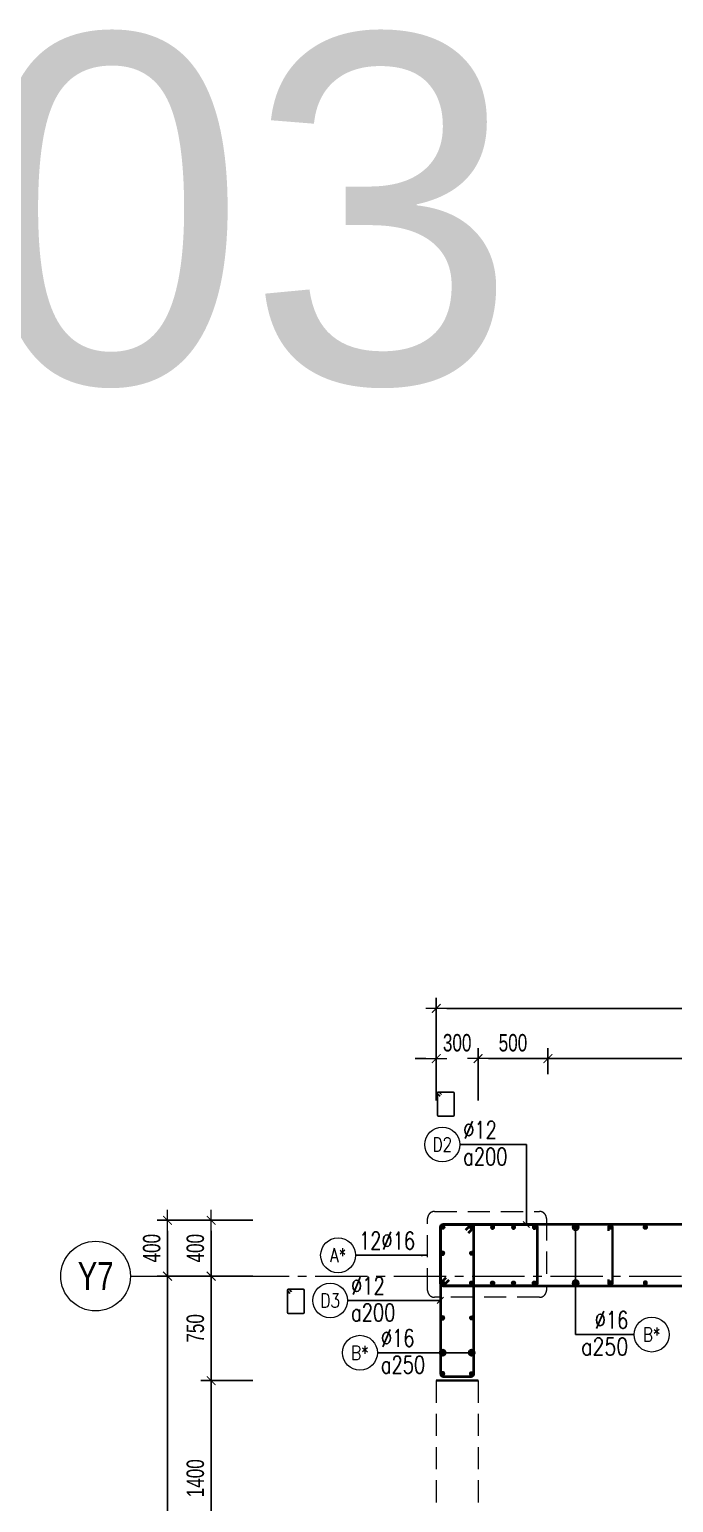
# Model space of a CAD drawing. Header units: millimetres. Extents: x 738475 to 1279438, y -34239 to 156422.
# Drawn here: x 1217840 to 1222458, y 145856 to 156422 of the extents above; entities that cross this region are included whole.
import ezdxf
from ezdxf.enums import TextEntityAlignment as Align

# ---------------------------------------------------------------- set-up
doc = ezdxf.new("R2010")
doc.units = ezdxf.units.MM
doc.header["$MEASUREMENT"] = 0
doc.linetypes.add('HIDDEN2', pattern=[4.7625, 3.175, -1.5875])
doc.linetypes.add('OF_Grid_1$0$CENTER2', pattern=[1.125, 0.75, -0.125, 0.125, -0.125])
doc.layers.get('0').update_dxf_attribs({"lineweight": 20})
doc.layers.get('Defpoints').update_dxf_attribs({"color": 151, "lineweight": 9})
for name, color, linetype, lineweight in [('KC-LEADER', 153, 'Continuous', 18), ('KC-THEP', 6, 'Continuous', 40), ('NDC_S_BEAM', 3, 'HIDDEN2', 20), ('NDC_S_DIM', 1, 'Continuous', 15), ('NDC_S_ENG TEXT', 2, 'Continuous', 20), ('NDC_S_HIDDEN', 8, 'HIDDEN2', 13), ('NDC_S_LEADER', 1, 'Continuous', 15), ('NDC_S_REBAR', 4, 'Continuous', 35), ('NDC_S_STIRRUP', 4, 'Continuous', 40), ('NDC_S_VN TEXT', 7, 'Continuous', 20), ('NDC_S_WALL', 6, 'Continuous', 35), ('OF_Core wall_1.2(B1-19F)$0$NDC_S_WALL', 6, 'Continuous', 35), ('OF_Grid_1$0$NDC_S_AXIS', 5, 'OF_Grid_1$0$CENTER2', 13), ('OF_Grid_1$0$NDC_S_SYMBOL', 1, 'Continuous', 15), ('OF_Grid_1$0$NDC_S_TEXT SYMBOL', 7, 'Continuous', 20)]:
    doc.layers.add(name, color=color, linetype=linetype, lineweight=lineweight)
doc.layers.add('Ligature', color=1, linetype='Continuous')
doc.styles.add('NDC_ARIAL', font='arial.ttf', dxfattribs={"width": 0.85})
doc.styles.add('NDC_DIM', font='', dxfattribs={"width": 0.75})
doc.styles.add('NDC_EN TXT', font='romans.shx', dxfattribs={"width": 0.8})
doc.styles.add('OF_Grid_1$0$NDC_ANNO', font='', dxfattribs={"width": 0.8})
doc.styles.get("Standard").update_dxf_attribs({"font": 'arial.ttf'})
doc.styles.get('NDC_DIM').set_extended_font_data('Dotum')
doc.styles.get('OF_Grid_1$0$NDC_ANNO').set_extended_font_data('Dotum')
doc.dimstyles.new('NDC_1-50', dxfattribs={"dimscale": 50, "dimtxt": 2.5, "dimasz": 1, "dimexe": 1.5, "dimexo": 0, "dimgap": 0.8, "dimtad": 1, "dimdec": 0, "dimdsep": 46, "dimtxsty": 'NDC_ARIAL', "dimblk": 'DIMMARK', "dimcen": 49999.938995, "dimdle": 1.5, "dimclrd": 1, "dimclre": 1, "dimclrt": 3, "dimadec": 0, "dimazin": 0, "dimtfac": 1, "dimtdec": 0, "dimtix": 1, "dimtmove": 2, "dimatfit": 3, "dimfxl": 1, "dimarcsym": 0})
doc.dimstyles.new('NDC_dim_30', dxfattribs={"dimscale": 30, "dimtxt": 2.5, "dimasz": 1.5, "dimexe": 1.5, "dimexo": 2.5, "dimgap": 1, "dimtad": 1, "dimdec": 0, "dimzin": 0, "dimdsep": 46, "dimtxsty": 'NDC_DIM', "dimblk": 'DIMMARK', "dimcen": 0.09, "dimdle": 1.2, "dimclrd": 1, "dimclre": 1, "dimclrt": 3, "dimadec": 0, "dimazin": 0, "dimtfac": 1, "dimtdec": 0, "dimtix": 1, "dimtofl": 0, "dimtmove": 0, "dimatfit": 3, "dimfxl": 6, "dimfxlon": 1, "dimtolj": 1, "dimtzin": 0, "dimarcsym": 0})
doc.dimstyles.new('NDC_dim_50', dxfattribs={"dimscale": 50, "dimtxt": 2.5, "dimasz": 1.5, "dimexe": 1.5, "dimexo": 2.5, "dimgap": 1, "dimtad": 1, "dimdec": 0, "dimzin": 0, "dimdsep": 46, "dimtxsty": 'NDC_DIM', "dimblk": 'DIMMARK', "dimcen": 0.09, "dimdle": 1.2, "dimclrd": 1, "dimclre": 1, "dimclrt": 3, "dimadec": 0, "dimazin": 0, "dimtfac": 1, "dimtdec": 0, "dimtix": 1, "dimtofl": 0, "dimtmove": 0, "dimatfit": 3, "dimfxl": 6, "dimfxlon": 1, "dimtolj": 1, "dimtzin": 0, "dimarcsym": 0})

# ---------------------------------------------------------------- blocks, each defined once
blk = doc.blocks.new('THEP')
at = {"layer": 'KC-LEADER', "color": 6}
blk.add_circle((0, 0), 14, dxfattribs=at)
at = {"layer": 'KC-THEP'}
for p, q in [((-14, 0), (14, 0)), ((10, 10), (-10, -10)), ((-10, 10), (10, -10)), ((0, 14), (0, -14))]:
    blk.add_line(p, q, dxfattribs=at)
blk = doc.blocks.new('DIMMARK')
at = {"layer": 'NDC_S_DIM', "color": 1}
blk.add_line((-1.5, 0), (1, 0), dxfattribs=at)
at = {"layer": 'NDC_S_DIM', "color": 2, "const_width": 0.1}
blk.add_lwpolyline([(-0.42, -0.42), (0.42, 0.42)], dxfattribs=at)
blk = doc.blocks.new('*U10')
blk.add_circle((2.5, 0), 2.5)
at = {"layer": 'NDC_S_VN TEXT', "color": 3, "style": 'NDC_EN TXT'}
for tag, width, p in [('DK2', 0.75, (-0.85, 0.85)), ('KC2', 0.8, (-0.85, -2.97))]:
    blk.add_attdef(tag, text='', height=2.5, dxfattribs=dict(at, width=width)).set_placement(p, align=Align.RIGHT)
at = {"layer": 'NDC_S_VN TEXT', "color": 7, "style": 'NDC_EN TXT', "width": 0.8}
blk.add_attdef('SH3', text='', height=2, dxfattribs=at).set_placement((2.5, 0), align=Align.MIDDLE)
blk = doc.blocks.new('*U11')
blk.add_circle((-2.5, 0), 2.5)
at = {"layer": 'NDC_S_VN TEXT', "color": 3, "style": 'NDC_EN TXT', "width": 0.75}
for tag, p in [('DK1', (0.5, 0.85)), ('KC1', (0.5, -2.97))]:
    blk.add_attdef(tag, p, '', height=2.5, dxfattribs=at)
at = {"layer": 'NDC_S_VN TEXT', "color": 7, "style": 'NDC_EN TXT', "width": 0.8}
blk.add_attdef('SH2', text='', height=2, dxfattribs=at).set_placement((-2.5, 0), align=Align.MIDDLE)
blk = doc.blocks.new('*U13')
blk.add_circle((-2.5, 0), 2.5)
at = {"layer": 'NDC_S_VN TEXT', "color": 3, "style": 'NDC_EN TXT', "width": 0.75}
blk.add_attdef('DK1', (0.5, 0.85), '', height=2.5, dxfattribs=at)
at = {"layer": 'NDC_S_VN TEXT', "color": 7, "style": 'NDC_EN TXT', "width": 0.8}
blk.add_attdef('SH2', text='', height=2, dxfattribs=at).set_placement((-2.5, 0), align=Align.MIDDLE)
blk = doc.blocks.new('*D348')
at = {"layer": 'Defpoints', "color": 0, "transparency": 16777216}
for p in [(1221057, 149040), (1220757, 147880), (1221057, 147380)]:
    blk.add_point(p, dxfattribs=at)
at = {"layer": 'NDC_S_DIM', "color": 1, "lineweight": -2, "transparency": 16777216}
for p, q in [((1220757, 148740), (1220757, 149115)), ((1221057, 148740), (1221057, 149115)), ((1220682, 149040), (1220607, 149040)), ((1221132, 149040), (1221207, 149040))]:
    blk.add_line(p, q, dxfattribs=at)
at = {"layer": 'NDC_S_DIM', "color": 1, "lineweight": -2, "transparency": 16777216, "xscale": 75, "yscale": 75, "zscale": 75}
blk.add_blockref('DIMMARK', (1220757, 149040), dxfattribs=at)
at = {"layer": 'NDC_S_DIM', "color": 1, "lineweight": -2, "transparency": 16777216, "xscale": 75, "yscale": 75, "zscale": 75, "rotation": 180}
blk.add_blockref('DIMMARK', (1221057, 149040), dxfattribs=at)
at = {"layer": 'NDC_S_DIM', "color": 3, "transparency": 16777216, "insert": (1220907, 149153), "char_height": 125, "attachment_point": 5, "style": 'NDC_DIM'}
blk.add_mtext('\\A1;300', dxfattribs=at)
blk = doc.blocks.new('*D349')
at = {"layer": 'Defpoints', "color": 0, "transparency": 16777216}
for p in [(1221557, 149040), (1221557, 148803), (1221057, 147380)]:
    blk.add_point(p, dxfattribs=at)
at = {"layer": 'NDC_S_DIM', "color": 1, "lineweight": -2, "transparency": 16777216}
for p, q in [((1221057, 148740), (1221057, 149115)), ((1221557, 148928), (1221557, 149115)), ((1221132, 149040), (1221482, 149040))]:
    blk.add_line(p, q, dxfattribs=at)
at = {"layer": 'NDC_S_DIM', "color": 1, "lineweight": -2, "transparency": 16777216, "xscale": 75, "yscale": 75, "zscale": 75, "rotation": 180}
blk.add_blockref('DIMMARK', (1221057, 149040), dxfattribs=at)
at = {"layer": 'NDC_S_DIM', "color": 1, "lineweight": -2, "transparency": 16777216, "xscale": 75, "yscale": 75, "zscale": 75}
blk.add_blockref('DIMMARK', (1221557, 149040), dxfattribs=at)
at = {"layer": 'NDC_S_DIM', "color": 3, "transparency": 16777216, "insert": (1221307, 149153), "char_height": 125, "attachment_point": 5, "style": 'NDC_DIM'}
blk.add_mtext('\\A1;500', dxfattribs=at)
blk = doc.blocks.new('*D350')
at = {"layer": 'Defpoints', "color": 0, "transparency": 16777216}
for p in [(1223757, 149040), (1221557, 148803), (1223757, 147380)]:
    blk.add_point(p, dxfattribs=at)
at = {"layer": 'NDC_S_DIM', "color": 1, "lineweight": -2, "transparency": 16777216}
for p, q in [((1221557, 148928), (1221557, 149115)), ((1223757, 148740), (1223757, 149115)), ((1221632, 149040), (1223682, 149040))]:
    blk.add_line(p, q, dxfattribs=at)
at = {"layer": 'NDC_S_DIM', "color": 1, "lineweight": -2, "transparency": 16777216, "xscale": 75, "yscale": 75, "zscale": 75, "rotation": 180}
blk.add_blockref('DIMMARK', (1221557, 149040), dxfattribs=at)
at = {"layer": 'NDC_S_DIM', "color": 1, "lineweight": -2, "transparency": 16777216, "xscale": 75, "yscale": 75, "zscale": 75}
blk.add_blockref('DIMMARK', (1223757, 149040), dxfattribs=at)
at = {"layer": 'NDC_S_DIM', "color": 3, "transparency": 16777216, "insert": (1222657, 149153), "char_height": 125, "attachment_point": 5, "style": 'NDC_DIM'}
blk.add_mtext('\\A1;2200', dxfattribs=at)
blk = doc.blocks.new('*D355')
at = {"layer": 'Defpoints', "color": 0, "transparency": 16777216}
for p in [(1227057, 149400), (1220757, 147880), (1227057, 147880)]:
    blk.add_point(p, dxfattribs=at)
at = {"layer": 'NDC_S_DIM', "color": 1, "lineweight": -2, "transparency": 16777216}
for p, q in [((1220757, 149100), (1220757, 149475)), ((1227057, 149100), (1227057, 149475)), ((1220832, 149400), (1226982, 149400))]:
    blk.add_line(p, q, dxfattribs=at)
at = {"layer": 'NDC_S_DIM', "color": 1, "lineweight": -2, "transparency": 16777216, "xscale": 75, "yscale": 75, "zscale": 75, "rotation": 180}
blk.add_blockref('DIMMARK', (1220757, 149400), dxfattribs=at)
at = {"layer": 'NDC_S_DIM', "color": 1, "lineweight": -2, "transparency": 16777216, "xscale": 75, "yscale": 75, "zscale": 75}
blk.add_blockref('DIMMARK', (1227057, 149400), dxfattribs=at)
at = {"layer": 'NDC_S_DIM', "color": 3, "transparency": 16777216, "insert": (1223907, 149513), "char_height": 125, "attachment_point": 5, "style": 'NDC_DIM'}
blk.add_mtext('\\A1;6300', dxfattribs=at)
blk = doc.blocks.new('*U15')
at = {"layer": 'OF_Grid_1$0$NDC_S_SYMBOL'}
blk.add_line((5, 0), (9, 0), dxfattribs=at)
blk.add_circle((0, 0), 5, dxfattribs=at)
at = {"layer": 'OF_Grid_1$0$NDC_S_TEXT SYMBOL', "color": 7, "style": 'OF_Grid_1$0$NDC_ANNO', "width": 0.8}
blk.add_attdef('GRID', text='', height=4, rotation=270, dxfattribs=at).set_placement((0, 0), align=Align.MIDDLE)
blk = doc.blocks.new('*D356')
at = {"layer": 'Defpoints', "color": 0, "ltscale": 200, "transparency": 16777216}
for p in [(1219143, 147880), (1220757, 147880), (1221057, 147480)]:
    blk.add_point(p, dxfattribs=at)
at = {"layer": 'NDC_S_DIM', "color": 1, "lineweight": -2, "ltscale": 200, "transparency": 16777216}
for p, q in [((1219443, 147880), (1219068, 147880)), ((1219143, 147555), (1219143, 147805)), ((1219443, 147480), (1219068, 147480))]:
    blk.add_line(p, q, dxfattribs=at)
at = {"layer": 'NDC_S_DIM', "color": 1, "lineweight": -2, "ltscale": 200, "transparency": 16777216, "xscale": 75, "yscale": 75, "zscale": 75}
for p, rotation in [((1219143, 147880), 90), ((1219143, 147480), 270)]:
    blk.add_blockref('DIMMARK', p, dxfattribs=dict(at, rotation=rotation))
at = {"layer": 'NDC_S_DIM', "color": 3, "ltscale": 200, "transparency": 16777216, "insert": (1219030, 147680), "char_height": 125, "attachment_point": 5, "rotation": 90, "style": 'NDC_DIM'}
blk.add_mtext('\\A1;400', dxfattribs=at)
blk = doc.blocks.new('*D360')
at = {"layer": 'Defpoints', "color": 0, "ltscale": 200, "transparency": 16777216}
for p in [(1218830, 147480), (1220871, 147480), (1220871, 135880)]:
    blk.add_point(p, dxfattribs=at)
at = {"layer": 'NDC_S_DIM', "color": 1, "lineweight": -2, "ltscale": 200, "transparency": 16777216}
for p, q in [((1219130, 147480), (1218755, 147480)), ((1218830, 135955), (1218830, 147405)), ((1219130, 135880), (1218755, 135880))]:
    blk.add_line(p, q, dxfattribs=at)
at = {"layer": 'NDC_S_DIM', "color": 1, "lineweight": -2, "ltscale": 200, "transparency": 16777216, "xscale": 75, "yscale": 75, "zscale": 75}
for p, rotation in [((1218830, 147480), 90), ((1218830, 135880), 270)]:
    blk.add_blockref('DIMMARK', p, dxfattribs=dict(at, rotation=rotation))
at = {"layer": 'NDC_S_DIM', "color": 3, "ltscale": 200, "transparency": 16777216, "insert": (1218717, 141680), "char_height": 125, "attachment_point": 5, "rotation": 90, "style": 'NDC_DIM'}
blk.add_mtext('\\A1;11600', dxfattribs=at)
blk = doc.blocks.new('*D361')
at = {"layer": 'Defpoints', "color": 0, "ltscale": 200, "transparency": 16777216}
for p in [(1218830, 147880), (1220757, 147880), (1220871, 147480)]:
    blk.add_point(p, dxfattribs=at)
at = {"layer": 'NDC_S_DIM', "color": 1, "lineweight": -2, "ltscale": 200, "transparency": 16777216}
for p, q in [((1219130, 147880), (1218755, 147880)), ((1218830, 147555), (1218830, 147805)), ((1219130, 147480), (1218755, 147480))]:
    blk.add_line(p, q, dxfattribs=at)
at = {"layer": 'NDC_S_DIM', "color": 1, "lineweight": -2, "ltscale": 200, "transparency": 16777216, "xscale": 75, "yscale": 75, "zscale": 75}
for p, rotation in [((1218830, 147880), 90), ((1218830, 147480), 270)]:
    blk.add_blockref('DIMMARK', p, dxfattribs=dict(at, rotation=rotation))
at = {"layer": 'NDC_S_DIM', "color": 3, "ltscale": 200, "transparency": 16777216, "insert": (1218717, 147680), "char_height": 125, "attachment_point": 5, "rotation": 90, "style": 'NDC_DIM'}
blk.add_mtext('\\A1;400', dxfattribs=at)
blk = doc.blocks.new('*D375')
at = {"layer": 'Defpoints', "color": 0, "ltscale": 200, "transparency": 16777216}
for p in [(1219143, 146730), (1221029, 146730), (1221029, 145330)]:
    blk.add_point(p, dxfattribs=at)
at = {"layer": 'NDC_S_DIM', "color": 1, "lineweight": -2, "ltscale": 200, "transparency": 16777216}
for p, q in [((1219443, 146730), (1219068, 146730)), ((1219143, 145405), (1219143, 146655)), ((1219443, 145330), (1219068, 145330))]:
    blk.add_line(p, q, dxfattribs=at)
at = {"layer": 'NDC_S_DIM', "color": 1, "lineweight": -2, "ltscale": 200, "transparency": 16777216, "xscale": 75, "yscale": 75, "zscale": 75}
for p, rotation in [((1219143, 146730), 90), ((1219143, 145330), 270)]:
    blk.add_blockref('DIMMARK', p, dxfattribs=dict(at, rotation=rotation))
at = {"layer": 'NDC_S_DIM', "color": 3, "ltscale": 200, "transparency": 16777216, "insert": (1219030, 146030), "char_height": 125, "attachment_point": 5, "rotation": 90, "style": 'NDC_DIM'}
blk.add_mtext('\\A1;1400', dxfattribs=at)
blk = doc.blocks.new('*D376')
at = {"layer": 'Defpoints', "color": 0, "ltscale": 200, "transparency": 16777216}
for p in [(1219143, 147480), (1220871, 147480), (1221029, 146730)]:
    blk.add_point(p, dxfattribs=at)
at = {"layer": 'NDC_S_DIM', "color": 1, "lineweight": -2, "ltscale": 200, "transparency": 16777216}
for p, q in [((1219443, 147480), (1219068, 147480)), ((1219143, 146805), (1219143, 147405)), ((1219443, 146730), (1219068, 146730))]:
    blk.add_line(p, q, dxfattribs=at)
at = {"layer": 'NDC_S_DIM', "color": 1, "lineweight": -2, "ltscale": 200, "transparency": 16777216, "xscale": 75, "yscale": 75, "zscale": 75}
for p, rotation in [((1219143, 147480), 90), ((1219143, 146730), 270)]:
    blk.add_blockref('DIMMARK', p, dxfattribs=dict(at, rotation=rotation))
at = {"layer": 'NDC_S_DIM', "color": 3, "ltscale": 200, "transparency": 16777216, "insert": (1219030, 147105), "char_height": 125, "attachment_point": 5, "rotation": 90, "style": 'NDC_DIM'}
blk.add_mtext('\\A1;750', dxfattribs=at)

msp = doc.modelspace()

# ---------------------------------------------------------------- linework, layer by layer
at = {"layer": 'Ligature'}
for points in [[(1220784.013, 148770.02), (1220768.047, 148785.986, -0.668178638), (1220773.82, 148799.924), (1220878.449, 148799.924, -0.414213562), (1220886.614, 148791.76), (1220886.614, 148634.652, -0.414213562), (1220878.449, 148626.487), (1220773.82, 148626.487, -0.414213562), (1220765.655, 148634.652), (1220765.655, 148791.76, -0.668178638), (1220779.594, 148797.533), (1220795.559, 148781.567)], [(1219708.371, 147355.216), (1219692.405, 147371.182, -0.668178638), (1219698.179, 147385.12), (1219802.807, 147385.12, -0.414213562), (1219810.972, 147376.955), (1219810.972, 147219.847, -0.414213562), (1219802.807, 147211.682), (1219698.179, 147211.682, -0.414213562), (1219690.014, 147219.847), (1219690.014, 147376.955, -0.668178638), (1219703.952, 147382.728), (1219719.918, 147366.762)]]:
    msp.add_lwpolyline(points, format="xyb", dxfattribs=at)
at = {"layer": 'NDC_S_BEAM', "ltscale": 50}
for p, q in [((1220757.232, 146730.175), (1220757.232, 145330.174)), ((1221057.232, 146730.175), (1221057.232, 145330.174))]:
    msp.add_line(p, q, dxfattribs=at)
at = {"layer": 'NDC_S_HIDDEN', "ltscale": 50}
msp.add_lwpolyline([(1220744.862, 147943.575), (1221497.073, 147943.575, -0.414213562), (1221547.073, 147893.575), (1221547.073, 147377.769, -0.414213562), (1221497.073, 147327.769), (1220744.862, 147327.769, -0.414213562), (1220694.862, 147377.769), (1220694.862, 147893.575, -0.414213562)], format="xyb", close=True, dxfattribs=at)
at = {"layer": 'NDC_S_REBAR'}
msp.add_lwpolyline([(1221991.029, 147805.175), (1221991.029, 147830.175, -1), (1222021.029, 147830.175), (1222021.029, 147430.175, -1), (1221991.029, 147430.175), (1221991.029, 147455.175)], format="xyb", dxfattribs=at)
at = {"layer": 'NDC_S_STIRRUP'}
for points in [[(1226967.232, 147450.175), (1227007.232, 147410.175, 0.414213562), (1227027.232, 147430.175), (1227027.232, 147830.175, 0.414213562), (1227007.232, 147850.175), (1220807.232, 147850.175, 0.414213562), (1220787.232, 147830.175), (1220787.232, 147430.175, 0.414213562), (1220807.232, 147410.175), (1227007.232, 147410.175, 0.414213562), (1227027.232, 147430.175), (1226987.232, 147470.175)], [(1220847.232, 147450.175), (1220807.232, 147410.175, -0.414213562), (1220787.232, 147430.175), (1220787.232, 147830.175, -0.414213562), (1220807.232, 147850.175), (1221460.744, 147850.175, -0.414213562), (1221480.744, 147830.175), (1221480.744, 147430.175, -0.414213562), (1221460.744, 147410.175), (1220807.232, 147410.175, -0.414213562), (1220787.232, 147430.175), (1220827.232, 147470.175)], [(1220987.232, 147790.175), (1221027.232, 147830.175, 0.414213562), (1221007.232, 147850.175), (1220807.232, 147850.175, 0.414213562), (1220787.232, 147830.175), (1220787.232, 146780.174, 0.414213562), (1220807.232, 146760.174), (1221007.232, 146760.174, 0.414213562), (1221027.232, 146780.174), (1221027.232, 147830.175, 0.414213562), (1221007.232, 147850.175), (1220967.232, 147810.175)]]:
    msp.add_lwpolyline(points, format="xyb", dxfattribs=at)
at = {"layer": 'NDC_S_WALL', "ltscale": 200}
msp.add_lwpolyline([(1221057.232, 146730.175, 0, 0, 0), (1221057.232, 147380.175, 0, 0, 0), (1223757.232, 147380.175, 0, 0, 0), (1223757.232, 135980.175, 0, 0, 0), (1221057.232, 135980.175, 0, 0, 0), (1221057.232, 136630.175, 0, 0, 0), (1220757.232, 136630.175, 0, 0, 0), (1220757.232, 135480.175, 0, 0, 0), (1227057.232, 135480.175, 0.5, 0.5, 0), (1227057.232, 135480.175, 0, 0, 0), (1227057.232, 136630.175, 0, 0, 0), (1226757.232, 136630.175, 0, 0, 0), (1226757.232, 135980.175, 0.5, 0.5, 0), (1226757.232, 135980.175, 0, 0, 0), (1224057.232, 135980.175, 0, 0, 0), (1224057.232, 147380.175, 0, 0, 0), (1226757.232, 147380.175, 0.5, 0.5, 0), (1226757.232, 147380.175, 0, 0, 0), (1226757.232, 146730.175, 0, 0, 0), (1227057.232, 146730.175, 0, 0, 0), (1227057.232, 147880.175, 0.5, 0.5, 0), (1227057.232, 147880.175, 0, 0, 0), (1220757.232, 147880.175, 0, 0, 0), (1220757.232, 146730.175, 0, 0, 0)], format="xyseb", dxfattribs=at)
msp.add_lwpolyline([(1220757.232, 146730.175), (1221057.232, 146730.175)], dxfattribs=at)
at = {"layer": 'OF_Core wall_1.2(B1-19F)$0$NDC_S_WALL', "ltscale": 200}
msp.add_lwpolyline([(1220757.232, 146730.175), (1221057.232, 146730.175)], dxfattribs=at)
at = {"layer": 'OF_Grid_1$0$NDC_S_AXIS', "ltscale": 500}
msp.add_line((1218764.749, 147480.175), (1228786.137, 147480.175), dxfattribs=at)

# ---------------------------------------------------------------- block references
at = {"layer": 'KC-THEP'}
for p, rotation in [((1220803.72, 147830.175), 189.6685644363809), ((1221756.029, 147830.175), 189.6685644363809), ((1222006.029, 147830.175), 189.6685644363809), ((1222256.029, 147830.175), 189.6685644363809), ((1221010.744, 147644.116), 9.66856443638095), ((1221010.744, 147430.175), 9.66856443638095), ((1221160.744, 147430.175), 9.66856443638095), ((1221310.744, 147430.175), 9.66856443638095), ((1221460.744, 147430.175), 9.66856443638095), ((1221010.744, 147180.175), 9.668564436380946), ((1221010.744, 146930.175), 9.668564436380946), ((1221010.744, 146780.174), 9.668564436380946)]:
    msp.add_blockref('THEP', p, dxfattribs=dict(at, rotation=rotation))
at = {"layer": 'KC-THEP', "xscale": -1}
for p, rotation in [((1221010.744, 147830.175), 170.331435563619), ((1221160.744, 147830.175), 170.331435563619), ((1221310.744, 147830.175), 170.331435563619), ((1221460.744, 147830.175), 170.331435563619), ((1220803.72, 147644.116), 350.3314355636191), ((1220803.72, 147430.175), 350.3314355636191), ((1221756.029, 147430.175), 350.3314355636191), ((1222006.029, 147430.175), 350.3314355636191), ((1222256.029, 147430.175), 350.3314355636191), ((1220803.72, 147180.175), 350.3314355636191), ((1220803.72, 146930.175), 350.3314355636191), ((1220803.72, 146780.174), 350.3314355636191)]:
    msp.add_blockref('THEP', p, dxfattribs=dict(at, rotation=rotation))
at = {"layer": 'NDC_S_VN TEXT', "xscale": 50, "yscale": 50, "zscale": 50}
for name, p, values in [('*U11', (1220925.282, 148423.389), {'SH2': 'D2', 'DK1': '%%C12', 'KC1': 'a200'}), ('*U13', (1220178.244, 147629.112), {'SH2': 'A*', 'DK1': '12%%C16'}), ('*U11', (1220121.295, 147305.175), {'SH2': 'D3', 'DK1': '%%C12', 'KC1': 'a200'}), ('*U10', (1222176.641, 147060.462), {'SH3': 'B*', 'DK2': '%%C16', 'KC2': 'a250'}), ('*U11', (1220334.773, 146930.175), {'SH2': 'B*', 'DK1': '%%C16', 'KC1': 'a250'})]:
    msp.add_blockref(name, p, dxfattribs=at).add_auto_attribs(values)
at = {"layer": 'OF_Grid_1$0$NDC_S_AXIS'}
ref = msp.add_blockref('*U15', (1218314.749, 147480.175), dxfattribs=dict(at, xscale=50, yscale=50, zscale=50))
ref.add_attrib('GRID', 'Y7', dxfattribs={"layer": 'OF_Grid_1$0$NDC_S_TEXT SYMBOL', "color": 7, "height": 200, "style": 'OF_Grid_1$0$NDC_ANNO', "width": 0.8}).set_placement((1218314.749, 147480.175), align=Align.MIDDLE)

# ---------------------------------------------------------------- texts
at = {"layer": 'NDC_S_ENG TEXT'}
msp.add_text('PD-S-81.03', height=2500, dxfattribs=at).set_placement((1203095.111, 153884.515))

# ---------------------------------------------------------------- dimensions: what is measured, and where the dimension line sits
at = {"layer": 'NDC_S_DIM'}
for base, p2, picture, middle in [((1227057.232, 149400.479), (1227057.232, 147880.206), '*D355', (1223907.232, 149513.064)), ((1221057.232, 149040.164), (1221057.232, 147380.206), '*D348', (1220907.232, 149152.749))]:
    dim = msp.add_linear_dim(base=base, p1=(1220757.232, 147880.206), p2=p2, dimstyle='NDC_dim_50', dxfattribs=at)
    dim.commit()
    dim.dimension.update_dxf_attribs({"geometry": picture, "text_midpoint": middle})
for base, p1, p2, picture, middle in [((1221557.026, 149040.164), (1221057.232, 147380.206), (1221557.026, 148803.382), '*D349', (1221307.129, 149152.749)), ((1223757.232, 149040.164), (1221557.026, 148803.382), (1223757.232, 147380.206), '*D350', (1222657.129, 149152.749))]:
    dim = msp.add_linear_dim(base=base, p1=p1, p2=p2, dimstyle='NDC_dim_50', override={"dimtmove": 1}, dxfattribs=at)
    dim.commit()
    dim.dimension.update_dxf_attribs({"geometry": picture, "text_midpoint": middle})
at = {"layer": 'NDC_S_DIM', "ltscale": 200}
for base, p1, p2, picture, middle in [((1218830.053, 147880.175), (1220871.12, 147480.175), (1220757.232, 147880.175), '*D361', (1218717.468, 147680.175)), ((1218830.053, 147480.175), (1220871.217, 135880.429), (1220871.12, 147480.175), '*D360', (1218717.468, 141680.302)), ((1219142.648, 147480.175), (1221029.378, 146730.175), (1220871.12, 147480.175), '*D376', (1219030.064, 147105.175)), ((1219142.648, 146730.175), (1221029.378, 145330.175), (1221029.378, 146730.175), '*D375', (1219030.064, 146030.175))]:
    dim = msp.add_linear_dim(base=base, p1=p1, p2=p2, angle=90, dimstyle='NDC_dim_50', override={"dimtmove": 1}, dxfattribs=at)
    dim.commit()
    dim.dimension.update_dxf_attribs({"geometry": picture, "text_midpoint": middle})
dim = msp.add_linear_dim(base=(1219142.648, 147880.175), p1=(1221057.232, 147480.175), p2=(1220757.232, 147880.175), angle=90, dimstyle='NDC_dim_50', override={"dimtmove": 1}, dxfattribs=at)
dim.commit()
dim.dimension.update_dxf_attribs({"geometry": '*D356', "text_midpoint": (1219142.648, 147680.175), "dimtype": 160})

# ---------------------------------------------------------------- leaders
at = {"layer": 'NDC_S_LEADER'}
for points, override in [([(1221403.744, 147850.175), (1221403.744, 148423.389), (1220925.282, 148423.389)], {"dimtad": 0, "dimldrblk": 'Oblique'}), ([(1221756.029, 147830.175), (1221756.029, 147060.281), (1222176.64, 147060.281)], {"dimgap": 1, "dimtad": 0, "dimldrblk": 'Origin'}), ([(1221756.029, 147430.175), (1221756.029, 147060.281), (1222176.64, 147060.281)], {"dimgap": 1, "dimtad": 0, "dimldrblk": 'Origin'}), ([(1220787.232, 147305.175), (1220119.22, 147305.175)], {"dimtad": 0, "dimldrblk": 'Oblique'}), ([(1221010.744, 146930.175), (1220334.773, 146930.175)], {"dimtad": 0, "dimldrblk": 'Origin'}), ([(1220803.72, 146930.175), (1220334.773, 146930.175)], {"dimtad": 0, "dimldrblk": 'Origin'})]:
    msp.add_leader(points, dimstyle='NDC_dim_30', override=override, dxfattribs=at)
msp.add_leader([(1220697.011, 147629.112), (1220178.244, 147629.112)], dimstyle='NDC_1-50', dxfattribs=at)

doc.saveas('drawing.dxf')
